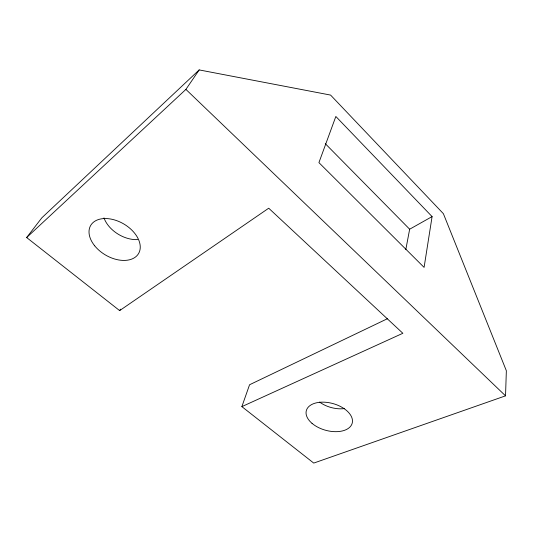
<?xml version="1.0" encoding="UTF-8"?>
<svg xmlns="http://www.w3.org/2000/svg" width="533" height="533" viewBox="0 0 533 533"><rect width="100%" height="100%" fill="white"/><g stroke="black" fill="none" stroke-linecap="round" stroke-linejoin="round"><path stroke-width="0.8" d="M505.531 395.846L506.35 370.741L443.389 213.693L330.587 95.081L199.175 69.916L41.887 217.764L26.65 237.545L119.645 310.606L268.712 208.21L402.855 333.285L241.869 406.626L313.737 463.084L505.531 395.846L185.904 89.397L199.175 69.916M432.09 216.598L424.088 267.393L318.921 162.618L335.843 116.474L432.09 216.598L409.657 229.21L405.806 249.577M241.869 406.626L249.557 384.759L387.478 318.694M119.645 310.606L120.458 309.167M26.65 237.545L185.904 89.397M325.283 143.663L409.657 229.21M344.385 408.598A23.132 13.978 15.2 0 1 319.62 402.082M137.734 239.584A26.883 18.042 31 0 1 103.988 217.897M94.674 245.8A27.763 18.015 30.4 0 0 138.513 253.641A27.763 18.015 30.4 0 0 110.711 219.03A27.763 18.015 30.4 0 0 94.674 245.8M312.012 423.342A23.785 13.845 15.4 0 0 351.347 425.227A23.785 13.845 15.4 0 0 324.43 402.188A23.785 13.845 15.4 0 0 312.012 423.342"/></g></svg>
